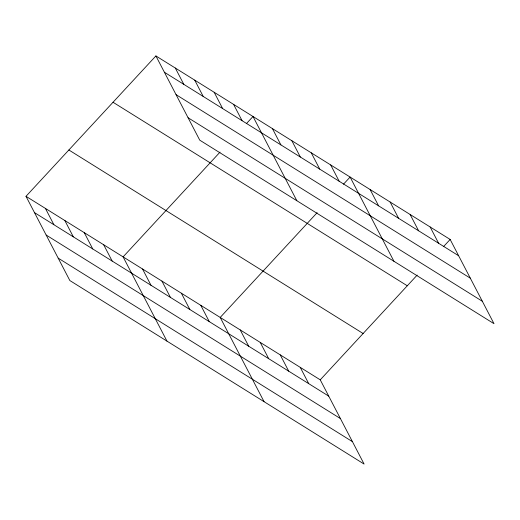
<?xml version="1.0" encoding="UTF-8"?>
<svg xmlns="http://www.w3.org/2000/svg" width="520" height="520" viewBox="0 0 520 520"><rect width="100%" height="100%" fill="white"/><g stroke="black" fill="none" stroke-linecap="round" stroke-linejoin="round"><path stroke-width="0.78" d="M26 196.313L320.249 379.834L364.098 464.068L69.849 280.547L26 196.313L155.903 55.932L450.151 239.453L494 323.687L199.752 140.166L155.903 55.932M220.025 152.126L123.103 256.874L166.953 341.107M246.409 123.624L253.006 116.493L296.855 200.727M317.128 212.693L220.207 317.434L264.056 401.674M343.512 184.184L350.103 177.053L393.952 261.293M320.249 379.834L417.176 275.093M443.553 246.584L450.151 239.453M164.385 72.234L458.64 255.756M176.059 94.653L470.308 278.174M188.078 117.748L482.332 301.269M113.035 102.258L407.284 285.779M68.868 149.988L363.116 333.509M34.489 212.615L328.738 396.136M46.157 235.034L340.405 418.554M58.182 258.128L352.43 441.649M430.144 226.974L438.626 243.275M410.131 214.494L418.62 230.796M390.124 202.014L398.613 218.322M370.116 189.534L378.599 205.842M330.688 164.944L339.17 181.246M311.266 152.834L319.748 169.136M291.844 140.719L300.333 157.02M272.422 128.609L280.911 144.911M233.584 104.384L242.067 120.685M214.162 92.267L222.651 108.57M194.74 80.158L203.229 96.46M175.318 68.042L183.807 84.344M300.242 367.354L308.731 383.656M280.235 354.874L288.717 371.176M260.221 342.394L268.71 358.696M240.214 329.914L248.703 346.223M200.785 305.325L209.274 321.627M181.363 293.215L189.852 309.517M161.941 281.099L170.43 297.401M142.526 268.99L151.008 285.292M103.681 244.764L112.171 261.066M84.26 232.648L92.749 248.95M64.844 220.539L73.327 236.841M45.422 208.422L53.905 224.725"/></g></svg>
